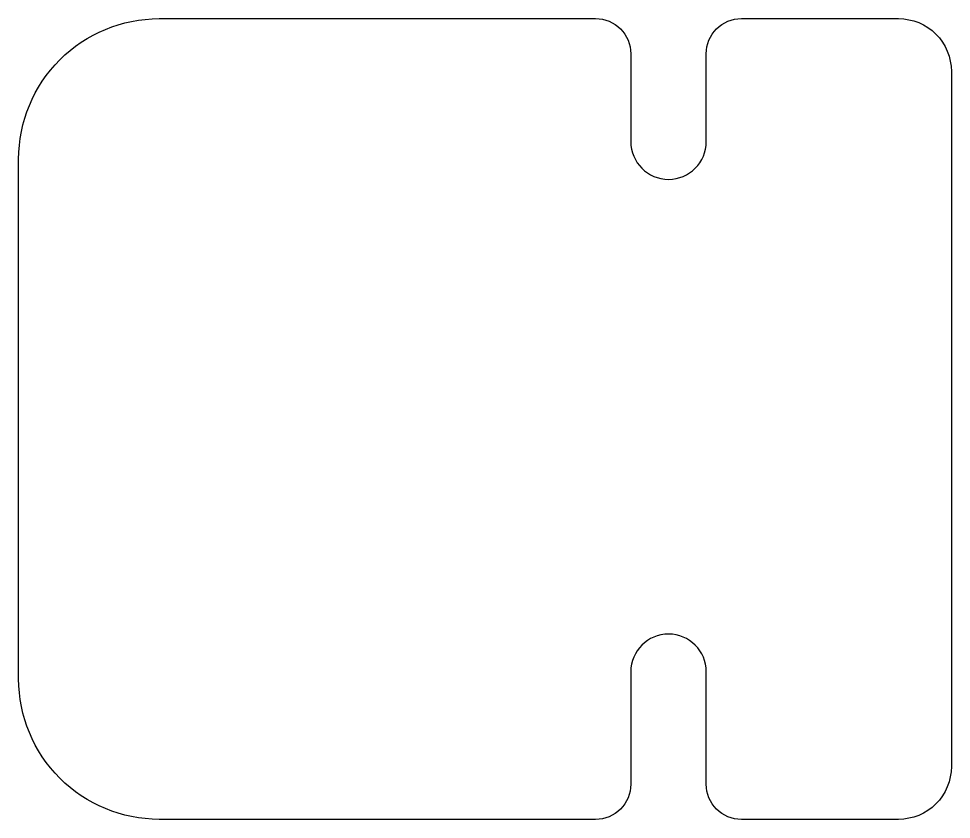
# Model space of a CAD drawing. Header units: millimetres. Extents: x 79.8 to 132.9, y 55.3 to 100.8.
import ezdxf

# ---------------------------------------------------------------- set-up
doc = ezdxf.new("R2010")
doc.units = ezdxf.units.MM
doc.header["$MEASUREMENT"] = 0

msp = doc.modelspace()

# ---------------------------------------------------------------- linework, layer by layer
msp.add_lwpolyline([(87.84, 100.845), (112.689, 100.845, -0.414214), (114.689, 98.845), (114.689, 93.845, 1), (118.989, 93.845), (118.989, 98.845, -0.414214), (120.989, 100.845), (129.939, 100.845, -0.414214), (132.939, 97.845), (132.939, 58.255, -0.414214), (129.939, 55.255), (120.989, 55.255, -0.414214), (118.989, 57.255), (118.989, 63.655, 1), (114.689, 63.655), (114.689, 57.255, -0.414214), (112.689, 55.255), (87.84, 55.255, -0.414214), (79.84, 63.255), (79.84, 92.845, -0.414214)], format="xyb", close=True)

doc.saveas('drawing.dxf')
